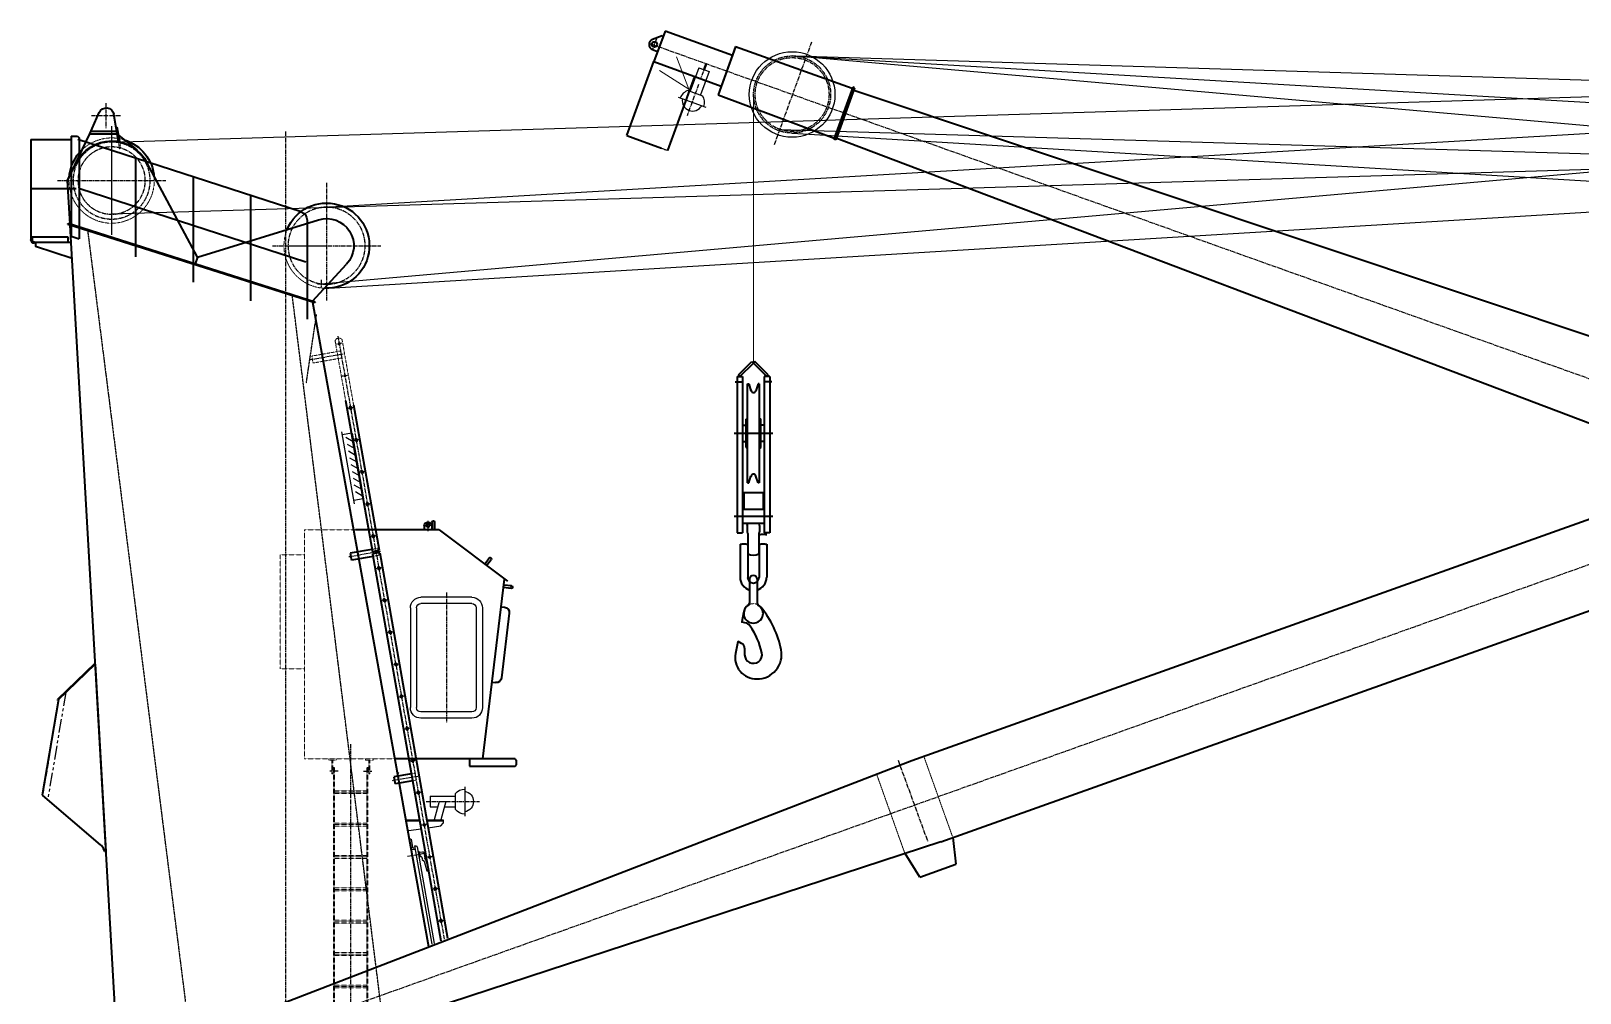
# Model space of a CAD drawing. Header units: millimetres. Extents: x -1838618 to -1600818, y -1770412 to -1553248.
# Drawn here: x -1716851 to -1702585, y -1636318 to -1627454 of the extents above; entities that cross this region are included whole.
import ezdxf

# ---------------------------------------------------------------- set-up
doc = ezdxf.new("R2010")
doc.units = ezdxf.units.MM
doc.header["$LTSCALE"] = 100
for name, pattern in [('CENTER2', [28.575, 19.05, -3.175, 3.175, -3.175]), ('DASHED', [0.75, 0.5, -0.25]), ('PHANTOM', [2.5, 1.25, -0.25, 0.25, -0.25, 0.25, -0.25])]:
    doc.linetypes.add(name, pattern=pattern)
for name, color, linetype in [('08', 7, 'Continuous'), ('CENTER', 6, 'CENTER2'), ('THIN_LINE', 255, 'Continuous')]:
    doc.layers.add(name, color=color, linetype=linetype)
for name, color, linetype, lineweight in [('Dashed', 8, 'DASHED', 20), ('Dimension', 2, 'Continuous', 15), ('Object', 4, 'Continuous', 40), ('Phantom', 7, 'PHANTOM', 25)]:
    doc.layers.add(name, color=color, linetype=linetype, lineweight=lineweight)

# ---------------------------------------------------------------- blocks, each defined once
blk = doc.blocks.new('COOLER DUCT-1')
at = {"layer": 'Dashed'}
for p, q in [((-350, -300), (-550, -1180)), ((-358, -307), (-352, -308))]:
    blk.add_line(p, q, dxfattribs=at)
at = {"layer": 'Object'}
for p, q in [((-4, 5), (-367, -307)), ((0, 0), (-4, 5)), ((0, 0), (0, -1730)), ((0, 0), (-363, -311)), ((-358, -307), (-556, -1179)), ((-363, -311), (-367, -307)), ((-550, -1180), (-556, -1179)), ((-46, -1665), (-550, -1180)), ((-10, -1730), (-22, -1700)), ((-10, -1730), (0, -1730))]:
    blk.add_line(p, q, dxfattribs=at)
blk.add_arc((-115, -1737), 100, 21.8014, 46.1233, dxfattribs=at)
at = {"layer": 'Phantom'}
blk.add_line((-286, -245), (-508, -1220), dxfattribs=at)
blk = doc.blocks.new('A$C271625B8')
at = {"layer": '08', "color": 31, "ltscale": 0.02}
for p, q in [((-326, 18463), (-24137, 20561)), ((1604, 19768), (-24116, 20560)), ((-355, 19167), (-24116, 20560)), ((-24926, 20485), (-24935, 20488)), ((-24249, 19885), (1604, 19103)), ((-24137, 19851), (-397, 18420))]:
    blk.add_line(p, q, dxfattribs=at)
blk.add_circle((-326, 18463), 1.73, dxfattribs=at)
at = {"layer": 'CENTER', "color": 31, "ltscale": 0.02}
for p, q in [((-25383, 20729), (-25423, 20621)), ((-23958, 20689), (-24303, 19741)), ((506, 11413), (-25455, 20676)), ((-24937, 20470), (-24978, 20356)), ((-24999, 20298), (-25105, 20008)), ((1656, 20126), (1656, 19896)), ((1790, 20013), (1518, 20013)), ((4, 19864), (4, 8600)), ((1604, 19913), (1604, 18913)), ((1604, 19864), (1604, 19019)), ((1604, 19864), (1604, 18934)), ((2104, 19413), (1104, 19413)), ((-376, 19393), (-376, 18393)), ((124, 18813), (-876, 18813)), ((124, 18813), (-876, 18813)), ((4, 18813), (-376, 18813)), ((-291, 18463), (-376, 18463)), ((-326, 18497), (-326, 18428)), ((-376, 18403), (-376, 18303)), ((-480, 17978), (-1459, 12422)), ((-516, 17914), (-467, 17905)), ((-529, 17814), (-226, 17761)), ((-569, 17618), (-519, 17610)), ((-621, 17323), (-571, 17314)), ((-673, 17027), (-624, 17019)), ((-725, 16732), (-676, 16723)), ((-777, 16436), (-728, 16428)), ((-1309, 16277), (-1309, 16181)), ((-1353, 16236), (-1267, 16236)), ((-829, 16141), (-780, 16132)), ((-872, 15996), (-579, 15945)), ((-881, 15846), (-832, 15837)), ((-1479, 15618), (-1479, 14416)), ((-933, 15550), (-884, 15541)), ((-985, 15255), (-936, 15246)), ((-1037, 14959), (-988, 14951)), ((-1090, 14664), (-1040, 14655)), ((-1142, 14368), (-1092, 14360)), ((-597, 14220), (-597, 11598)), ((-5639, 14073), (-5911, 13326)), ((-1194, 14073), (-1144, 14064)), ((-1215, 13924), (-981, 13883)), ((-715, 13972), (-792, 13972)), ((-483, 13972), (-406, 13972)), ((-1246, 13778), (-1197, 13769)), ((-1475, 13692), (-1784, 13692)), ((-1292, 13692), (-1413, 13692)), ((-1298, 13482), (-1249, 13473)), ((-1350, 13187), (-1301, 13178)), ((-1122, 13188), (-1290, 13218)), ((-1402, 12891), (-1353, 12882)), ((-1454, 12596), (-1405, 12587))]:
    blk.add_line(p, q, dxfattribs=at)
for centre, radius in [((-24137, 20206), 355), ((-24137, 20206), 340), ((1604, 19413), 355), ((1604, 19413), 310), ((-376, 18813), 355)]:
    blk.add_circle(centre, radius, dxfattribs=at)
at = {"layer": 'Dashed', "color": 31, "ltscale": 0.02}
for p, q in [((1519, 19708), (1529, 19770)), ((1531, 19706), (1519, 19708)), ((1531, 19706), (1542, 19772)), ((2316, 18835), (2302, 18835)), ((-518, 17949), (-624, 17347)), ((-454, 17938), (-551, 17388)), ((-500, 17962), (-518, 17949)), ((-504, 17843), (-515, 17779)), ((-490, 17923), (-505, 17912)), ((-505, 17912), (-494, 17896)), ((-504, 17843), (-472, 17837)), ((-500, 17962), (-466, 17956)), ((-479, 17907), (-494, 17896)), ((-490, 17923), (-479, 17907)), ((-472, 17837), (-240, 17796)), ((-454, 17938), (-466, 17956)), ((-515, 17779), (-483, 17773)), ((-483, 17773), (-251, 17732)), ((-240, 17796), (-251, 17732)), ((-542, 17627), (-557, 17616)), ((-557, 17616), (-546, 17601)), ((-531, 17612), (-546, 17601)), ((-542, 17627), (-531, 17612)), ((-642, 16196), (-173, 16196)), ((-173, 16196), (-173, 14084)), ((-854, 15983), (-858, 15961)), ((-847, 16025), (-851, 16003)), ((-847, 16025), (-793, 16015)), ((-858, 15961), (-804, 15951)), ((-173, 15965), (52, 15965)), ((52, 15965), (52, 14915)), ((-173, 14915), (52, 14915)), ((-5878, 14103), (-6140, 13369)), ((-1014, 14084), (-173, 14084)), ((-804, 14084), (-804, 14072)), ((-734, 14072), (-804, 14072)), ((-773, 14072), (-773, 13947)), ((-764, 14072), (-764, 13947)), ((-749, 14007), (-758, 14007)), ((-756, 14007), (-756, 11292)), ((-747, 14007), (-747, 11292)), ((-734, 14084), (-734, 14072)), ((-465, 14084), (-465, 14072)), ((-465, 14072), (-395, 14072)), ((-449, 14007), (-440, 14007)), ((-447, 14007), (-447, 11292)), ((-438, 14007), (-438, 11292)), ((-434, 14072), (-434, 13947)), ((-425, 14072), (-425, 13947)), ((-395, 14084), (-395, 14072)), ((-5442, 13942), (-5700, 13218)), ((-1189, 13953), (-1201, 13889)), ((-1201, 13889), (-1169, 13883)), ((-1189, 13953), (-1157, 13947)), ((-773, 13947), (-764, 13947)), ((-425, 13947), (-434, 13947)), ((-447, 13791), (-747, 13791)), ((-447, 13778), (-747, 13778)), ((-447, 13765), (-747, 13765)), ((-447, 13493), (-747, 13493)), ((-447, 13480), (-747, 13480)), ((-447, 13466), (-747, 13466)), ((-447, 13195), (-747, 13195)), ((-447, 13181), (-747, 13181)), ((-447, 13168), (-747, 13168)), ((-447, 12896), (-747, 12896)), ((-447, 12883), (-747, 12883)), ((-447, 12870), (-747, 12870)), ((-447, 12598), (-747, 12598)), ((-447, 12585), (-747, 12585)), ((-447, 12571), (-747, 12571)), ((-447, 12300), (-747, 12300)), ((-447, 12286), (-747, 12286)), ((-447, 12273), (-747, 12273)), ((-447, 12001), (-747, 12001)), ((-447, 11988), (-747, 11988)), ((-447, 11975), (-747, 11975))]:
    blk.add_line(p, q, dxfattribs=at)
for centre, radius, start, end in [((1604, 19413), 393, 47.2025, 107.2172), ((1604, 19413), 393, 175.8033, 3.7759), ((-376, 18813), 393, 273.0079, 22.313), ((-24494, 15740), 35, 180, 0), ((-2077, 15667), 11, 276.7993, 96.7993), ((-24494, 15425), 90, 63.3086, 116.6904)]:
    blk.add_arc(centre, radius, start, end, dxfattribs=at)
at = {"layer": 'Dimension', "color": 31, "ltscale": 0.02}
for p, q in [((-25201, 20554), (-25088, 20255)), ((-25358, 20426), (-25088, 20255)), ((-24494, 20205), (-24494, 17732))]:
    blk.add_line(p, q, dxfattribs=at)
at = {"layer": 'Object', "color": 31, "ltscale": 0.02}
for p, q in [((-25334, 20748), (-25423, 20714)), ((-25307, 20791), (-25410, 20509)), ((-25324, 20744), (-25334, 20748)), ((-24687, 20566), (-25307, 20791)), ((-25423, 20621), (-25376, 20603)), ((-24657, 20647), (-24819, 20202)), ((-24658, 20645), (-24819, 20204)), ((-24657, 20647), (-23583, 20264)), ((-25658, 19827), (-25410, 20509)), ((-25410, 20509), (-24790, 20284)), ((-25282, 19690), (-25034, 20373)), ((-23579, 20274), (-23753, 19795)), ((-23561, 20267), (-23735, 19789)), ((-23561, 20267), (-23579, 20274)), ((-24819, 20202), (-23750, 19805)), ((-15703, 17613), (-23567, 20242)), ((1542, 19772), (1585, 20024)), ((1804, 19843), (1718, 20040)), ((1540, 19831), (1373, 19696)), ((1529, 19770), (1552, 19905)), ((1564, 19903), (1552, 19905)), ((1804, 19843), (1554, 19843)), ((1793, 19868), (1558, 19868)), ((2009, 19413), (1804, 19843)), ((-25658, 19827), (-25602, 19807)), ((-25602, 19807), (-25339, 19711)), ((-23735, 19789), (-23753, 19795)), ((-23726, 19805), (-15970, 16865)), ((-141, 19125), (1914, 19791)), ((1917, 19821), (1902, 19806)), ((1902, 19806), (1902, 18877)), ((1977, 19821), (1917, 19821)), ((1977, 19821), (1977, 18901)), ((2347, 19791), (1977, 19791)), ((2347, 19791), (2347, 18866)), ((814, 18707), (1276, 19573)), ((1384, 19619), (1384, 18710)), ((2009, 19413), (1933, 19571)), ((854, 19448), (854, 18477)), ((1986, 19012), (2009, 19413)), ((-185, 18661), (1897, 19336)), ((324, 19276), (324, 18305)), ((2347, 19341), (1930, 19341)), ((814, 18707), (-302, 19051)), ((-269, 18294), (2003, 19018)), ((-266, 18286), (2006, 19009)), ((-196, 19049), (-196, 18136)), ((1545, 11290), (1986, 19003)), ((2006, 19009), (2003, 19018)), ((1977, 18901), (1902, 18877)), ((2316, 18846), (1977, 18846)), ((2336, 18896), (2006, 18896)), ((2006, 18896), (2006, 18846)), ((2306, 18846), (2306, 18806)), ((2336, 18896), (2336, 18866)), ((814, 18707), (834, 18645)), ((1968, 18696), (2306, 18806)), ((-247, 18301), (-560, 18644)), ((-1317, 12353), (-249, 18291)), ((-269, 18294), (-266, 18286)), ((-24630, 17622), (-24507, 17746)), ((-24617, 17609), (-24493, 17732)), ((-24507, 17746), (-24493, 17732)), ((-24479, 17746), (-24493, 17732)), ((-24369, 17609), (-24493, 17732)), ((-24356, 17622), (-24479, 17746)), ((-24662, 17559), (-24593, 17559)), ((-24643, 17609), (-24643, 16169)), ((-24643, 17609), (-24593, 17609)), ((-24630, 17622), (-24617, 17609)), ((-24593, 17609), (-24593, 16169)), ((-24393, 17609), (-24393, 16169)), ((-24343, 17609), (-24393, 17609)), ((-24324, 17559), (-24393, 17559)), ((-24356, 17622), (-24369, 17609)), ((-24343, 17609), (-24343, 16169)), ((-5765, 14071), (-15703, 17614)), ((-24547, 16629), (-24547, 17539)), ((-24547, 17539), (-24535, 17539)), ((-24535, 17539), (-24516, 17477)), ((-24451, 17539), (-24470, 17477)), ((-24440, 17539), (-24451, 17539)), ((-24440, 17539), (-24440, 16629)), ((-624, 17347), (-860, 16007)), ((-551, 17388), (-797, 15993)), ((-594, 17332), (-609, 17321)), ((-609, 17321), (-598, 17305)), ((-583, 17316), (-598, 17305)), ((-594, 17332), (-583, 17316)), ((-24593, 17159), (-24561, 17159)), ((-24561, 17214), (-24547, 17222)), ((-24561, 16954), (-24561, 17214)), ((-24425, 17214), (-24440, 17222)), ((-24425, 16954), (-24425, 17214)), ((-24393, 17159), (-24425, 17159)), ((-24316, 17084), (-24671, 17084)), ((-24593, 17009), (-24561, 17009)), ((-24393, 17009), (-24425, 17009)), ((-607, 17085), (-713, 16480)), ((-646, 17036), (-661, 17025)), ((-661, 17025), (-650, 17010)), ((-635, 17021), (-650, 17010)), ((-646, 17036), (-635, 17021)), ((-24561, 16954), (-24547, 16945)), ((-24425, 16954), (-24440, 16945)), ((-6032, 13322), (-15970, 16865)), ((-698, 16741), (-713, 16730)), ((-713, 16730), (-703, 16714)), ((-687, 16725), (-703, 16714)), ((-698, 16741), (-687, 16725)), ((-24547, 16629), (-24535, 16629)), ((-24535, 16629), (-24516, 16691)), ((-24451, 16629), (-24470, 16691)), ((-24440, 16629), (-24451, 16629)), ((-24582, 16539), (-24404, 16539)), ((-24582, 16539), (-24582, 16384)), ((-24404, 16539), (-24404, 16384)), ((-750, 16445), (-766, 16434)), ((-766, 16434), (-755, 16419)), ((-739, 16430), (-755, 16419)), ((-750, 16445), (-739, 16430)), ((-24316, 16319), (-24671, 16319)), ((-24394, 16384), (-24592, 16384)), ((-1370, 16266), (-1370, 16196)), ((-1348, 16266), (-1348, 16196)), ((-24643, 16169), (-24593, 16169)), ((-24394, 16254), (-24593, 16254)), ((-24551, 16234), (-24546, 16254)), ((-24551, 16234), (-24551, 16177)), ((-24545, 16162), (-24545, 15974)), ((-24443, 16162), (-24443, 15974)), ((-24436, 16234), (-24441, 16254)), ((-24436, 16234), (-24436, 16177)), ((-24343, 16169), (-24393, 16169)), ((-1411, 16196), (-2041, 15723)), ((-1411, 16196), (-642, 16196)), ((-1344, 16231), (-1344, 16196)), ((-1274, 16231), (-1274, 16196)), ((-802, 16150), (-818, 16139)), ((-818, 16139), (-807, 16123)), ((-791, 16134), (-807, 16123)), ((-802, 16150), (-791, 16134)), ((-24616, 16062), (-24616, 15757)), ((-24546, 16062), (-24546, 15757)), ((-24441, 16062), (-24441, 15757)), ((-24371, 16062), (-24371, 15757)), ((-865, 15982), (-1490, 12434)), ((-861, 15984), (-865, 15982)), ((-861, 15984), (-800, 15973)), ((-858, 16004), (-860, 16007)), ((-858, 16004), (-797, 15993)), ((-851, 16003), (-854, 15983)), ((-793, 16015), (-593, 15980)), ((-593, 15980), (-605, 15916)), ((-1849, 15867), (-1891, 15923)), ((-1832, 15880), (-1874, 15936)), ((-800, 15973), (-1429, 12410)), ((-854, 15854), (-870, 15844)), ((-870, 15844), (-859, 15828)), ((-843, 15839), (-859, 15828)), ((-854, 15854), (-843, 15839)), ((-804, 15951), (-605, 15916)), ((-24529, 15740), (-24529, 15519)), ((-24459, 15740), (-24459, 15519)), ((-1814, 14084), (-2015, 15742)), ((-2078, 15678), (-2009, 15686)), ((-2076, 15656), (-2006, 15664)), ((-2006, 15664), (-2009, 15686)), ((-906, 15559), (-922, 15548)), ((-906, 15559), (-895, 15543)), ((-24584, 15432), (-24601, 15347)), ((-24582, 15442), (-24584, 15432)), ((-2058, 15428), (-1987, 14832)), ((-1984, 15487), (-2015, 15483)), ((-922, 15548), (-911, 15533)), ((-895, 15543), (-911, 15533)), ((-24572, 15338), (-24598, 15343)), ((-24637, 15162), (-24658, 15056)), ((-24602, 15149), (-24633, 15165)), ((-958, 15264), (-974, 15253)), ((-974, 15253), (-963, 15237)), ((-947, 15248), (-963, 15237)), ((-958, 15264), (-947, 15248)), ((-24574, 15104), (-24574, 15045)), ((-1010, 14968), (-1026, 14957)), ((-1026, 14957), (-1015, 14942)), ((-1000, 14953), (-1015, 14942)), ((-1010, 14968), (-1000, 14953)), ((-1893, 14793), (-1932, 14788)), ((-1063, 14673), (-1078, 14662)), ((-1078, 14662), (-1067, 14646)), ((-1052, 14657), (-1067, 14646)), ((-1063, 14673), (-1052, 14657)), ((-1115, 14377), (-1130, 14366)), ((-1130, 14366), (-1119, 14351)), ((-1104, 14362), (-1119, 14351)), ((-1115, 14377), (-1104, 14362)), ((312, 11724), (-5765, 14071)), ((-2112, 14084), (-2122, 14074)), ((-2122, 14074), (-2122, 14029)), ((-2112, 14019), (-2122, 14029)), ((-2112, 14084), (-1014, 14084)), ((-1693, 14019), (-2112, 14019)), ((-1693, 14084), (-1693, 14019)), ((-1167, 14082), (-1182, 14071)), ((-1182, 14071), (-1171, 14055)), ((-1156, 14066), (-1171, 14055)), ((-1167, 14082), (-1156, 14066)), ((-1169, 13883), (-1006, 13855)), ((-1157, 13947), (-995, 13919)), ((-995, 13919), (-1006, 13855)), ((-1219, 13786), (-1234, 13775)), ((-1234, 13775), (-1223, 13760)), ((-1208, 13771), (-1223, 13760)), ((-1219, 13786), (-1208, 13771)), ((-6143, 13362), (-6170, 13114)), ((157, 11297), (-6032, 13323)), ((-5840, 12996), (-5703, 13212)), ((-5840, 12996), (-6170, 13114)), ((-1375, 12900), (-1391, 12889)), ((-1391, 12889), (-1380, 12874)), ((-1364, 12885), (-1380, 12874)), ((-1375, 12900), (-1364, 12885)), ((-1427, 12605), (-1443, 12594)), ((-1443, 12594), (-1432, 12578)), ((-1416, 12589), (-1432, 12578)), ((-1427, 12605), (-1416, 12589))]:
    blk.add_line(p, q, dxfattribs=at)
for centre, radius in [((-25405, 20667), 25), ((-1309, 16236), 15)]:
    blk.add_circle(centre, radius, dxfattribs=at)
for centre, radius, start, end in [((-25405, 20667), 50, 110.5377, 250), ((1654, 20013), 70, 23.4393, 170.3226), ((1604, 19413), 393, 107.2172, 175.8033), ((1604, 19413), 365, 25.6792, 153.8629), ((1604, 19413), 393, 3.7759, 47.2025), ((-376, 18813), 393, 22.313, 273.0079), ((-116, 19049), 80, 107.9645, 180), ((-376, 18813), 250, 72.869, 222.4519), ((2316, 18866), 20, 270, 0), ((2316, 18866), 31, 270, 0), ((-24493, 17484), 24, 180, 342.9256), ((-24493, 16684), 24, 17.0744, 180.0001), ((-1359, 16266), 11, 360, 180), ((-1309, 16231), 35, 360, 180), ((-24541, 16177), 10, 180, 227.5461), ((-24555, 16162), 10, 360, 47.5461), ((-24433, 16162), 10, 132.4539, 180), ((-24446, 16177), 10, 312.4539, 0), ((-24494, 16088), 125, 245.9207, 294.0793), ((-1883, 15929), 11, 36.8699, 216.8699), ((-24494, 15757), 122, 179.9257, 253.3983), ((-24494, 15757), 52.5, 180, 0), ((-24494, 15740), 35, 360, 180), ((-24494, 15757), 122, 286.6017, 0.0743), ((-2077, 15667), 11, 96.9048, 276.9048), ((-2077, 15667), 11, 96.7993, 276.7993), ((-24494, 15425), 89, 180, 59.6959), ((-24494, 15425), 89, 120.3041, 180), ((-24494, 15425), 90, 116.6909, 168.8757), ((-24549, 15519), 20, 300.3041, 0), ((-24439, 15519), 20, 180, 239.6959), ((-24494, 15425), 90, 39.3016, 63.3091), ((-25120, 14912), 900, 11.3346, 39.3016), ((-2009, 15434), 50, 96.7993, 186.7993), ((-24598, 15346), 3, 168.8723, 258.8723), ((-24581, 15268), 70, 34.6657, 83.0914), ((-25099, 14910), 700, 12.5589, 34.6657), ((-24634, 15162), 3, 63.9938, 180), ((-24624, 15104), 50, 0, 63.9938), ((-24466, 15018), 196, 168.8757, 271.2731), ((-24494, 15045), 80, 180, 12.5589), ((-24457, 15045), 223, 268.8064, 11.3346), ((-1938, 14838), 50, 186.7994, 276.7993)]:
    blk.add_arc(centre, radius, start, end, dxfattribs=at)
for points, knots in [([(-24371, 16149), (-24383, 16151), (-24406, 16156), (-24429, 16151), (-24441, 16149)], [0, 0, 0, 0, 35.355477, 70.710502, 70.710502, 70.710502, 70.710502]), ([(-24616, 16062), (-24604, 16064), (-24581, 16069), (-24558, 16064), (-24546, 16062)], [0, 0, 0, 0, 35.355215, 70.710248, 70.710248, 70.710248, 70.710248]), ([(-24441, 16062), (-24429, 16064), (-24406, 16069), (-24383, 16064), (-24371, 16062)], [0, 0, 0, 0, 35.355215, 70.710248, 70.710248, 70.710248, 70.710248])]:
    blk.add_open_spline(points, degree=3, knots=knots, dxfattribs=at)
at = {"layer": 'Phantom', "color": 31, "ltscale": 0.02}
for p, q in [((-25339, 19711), (-25282, 19690)), ((1825, 18951), (854, 11290)), ((-941, 11290), (-60, 18351)), ((-189, 17549), (-283, 18178)), ((-1300, 14084), (-1309, 14084)), ((-1034, 13955), (-1044, 13957))]:
    blk.add_line(p, q, dxfattribs=at)
at = {"layer": 'THIN_LINE', "color": 31, "ltscale": 0.02}
for p, q in [((-24996, 20452), (-25075, 20236)), ((-24996, 20452), (-24902, 20418)), ((-24902, 20418), (-24981, 20202)), ((-24935, 20488), (-24953, 20437)), ((-24953, 20437), (-24945, 20434)), ((-24926, 20485), (-24945, 20434)), ((-25186, 20181), (-24932, 20088)), ((-25095, 20244), (-24961, 20195)), ((-565, 16985), (-631, 16947)), ((-513, 17099), (-630, 16435)), ((-554, 17048), (-620, 17010)), ((-607, 17085), (-520, 17069)), ((-588, 16860), (-653, 16821)), ((-577, 16922), (-642, 16884)), ((-610, 16734), (-675, 16696)), ((-599, 16797), (-664, 16759)), ((-696, 16569), (-630, 16607)), ((-621, 16671), (-686, 16633)), ((-713, 16480), (-627, 16465)), ((-707, 16506), (-641, 16544)), ((-1714, 15574), (-1244, 15574)), ((-1811, 15477), (-1811, 14557)), ((-1754, 15477), (-1754, 14557)), ((-1714, 15517), (-1244, 15517)), ((-1204, 15477), (-1204, 14557)), ((-1147, 15477), (-1147, 14557)), ((-1714, 14517), (-1244, 14517)), ((-1714, 14460), (-1244, 14460)), ((-1649, 13827), (-1649, 13557)), ((-1559, 13763), (-1559, 13620)), ((-1329, 13742), (-1559, 13742)), ((-1329, 13742), (-1329, 13642)), ((-1461, 13642), (-1559, 13642)), ((-1413, 13692), (-1475, 13692)), ((-1475, 13692), (-1429, 13522)), ((-1413, 13692), (-1367, 13522)), ((-1329, 13642), (-1399, 13642)), ((-1449, 13522), (-1449, 13492)), ((-1299, 13522), (-1449, 13522)), ((-1300, 13513), (-1449, 13513)), ((-1429, 13469), (-1449, 13492)), ((-1311, 13451), (-1429, 13469)), ((-1271, 13491), (-1286, 13480)), ((-1286, 13480), (-1276, 13464)), ((-1260, 13475), (-1276, 13464)), ((-1271, 13491), (-1260, 13475)), ((-1131, 13424), (-1247, 13441)), ((-1115, 13513), (-1234, 13513)), ((-1113, 13522), (-1233, 13522)), ((-1209, 13275), (-1365, 12385)), ((-1186, 13283), (-1346, 12377)), ((-1186, 13283), (-1195, 13284)), ((-1155, 13342), (-1168, 13271)), ((-1144, 13348), (-1147, 13348)), ((-1323, 13196), (-1339, 13185)), ((-1339, 13185), (-1328, 13169)), ((-1312, 13180), (-1328, 13169)), ((-1323, 13196), (-1312, 13180)), ((-1288, 13157), (-1317, 13060)), ((-1273, 13144), (-1299, 13055)), ((-1281, 13164), (-1288, 13157)), ((-1270, 13222), (-1280, 13167)), ((-1257, 13159), (-1273, 13144)), ((-1229, 13224), (-1258, 13230)), ((-1252, 13178), (-1255, 13163)), ((-1228, 13231), (-1236, 13184)), ((-1233, 13183), (-1236, 13184)), ((-1235, 13190), (-1235, 13190)), ((-1224, 13232), (-1233, 13182)), ((-1233, 13182), (-1231, 13179)), ((-1222, 13233), (-1231, 13179)), ((-1226, 13178), (-1231, 13179)), ((-1224, 13230), (-1228, 13231)), ((-1222, 13233), (-1224, 13232)), ((-1216, 13232), (-1222, 13233)), ((-1161, 13249), (-1191, 13254)), ((-1179, 13262), (-1190, 13264))]:
    blk.add_line(p, q, dxfattribs=at)
blk.add_circle((-24137, 20206), 394, dxfattribs=at)
for centre, radius, start, end in [((-25059, 20135), 115, 108.5, 160), ((-25053, 20150), 96.4, 169.7982, 330.2018), ((-25059, 20135), 115, 340, 31.5), ((-1714, 15477), 97, 90, 180), ((-1244, 15477), 97, 0, 90), ((-1714, 15477), 40, 90, 180), ((-1244, 15477), 40, 0, 90), ((-1714, 14557), 97, 180, 270), ((-1714, 14557), 40, 180, 270), ((-1244, 14557), 40, 270, 0), ((-1244, 14557), 97, 270, 0), ((-1632, 13692), 96.4, 99.7982, 260.2018), ((-1649, 13692), 115, 38.5, 90), ((-1649, 13692), 115, 270, 321.5), ((-1197, 13273), 11.5, 80, 170), ((-1177, 13272), 10, 260, 350), ((-1148, 13341), 7, 80, 170), ((-1285, 13168), 6, 313.1301, 350), ((-1260, 13220), 10, 80, 170), ((-1261, 13164), 6, 313.1301, 350), ((-1237, 13175), 15, 80, 170), ((-1308, 13057), 9, 170, 343.7623)]:
    blk.add_arc(centre, radius, start, end, dxfattribs=at)
at = {"layer": 'Object', "color": 31, "ltscale": 0.02, "xscale": -1, "rotation": 356.7336053974764}
blk.add_blockref('COOLER DUCT-1', (1755, 14958), dxfattribs=at)

msp = doc.modelspace()

# ---------------------------------------------------------------- block references
at = {"xscale": -1}
msp.add_blockref('A$C271625B8', (-1714504.3, -1648245.3), dxfattribs=at)
msp.add_blockref('A$C271625B8', (-1685704.3, -1648245.3))

doc.saveas('drawing.dxf')
